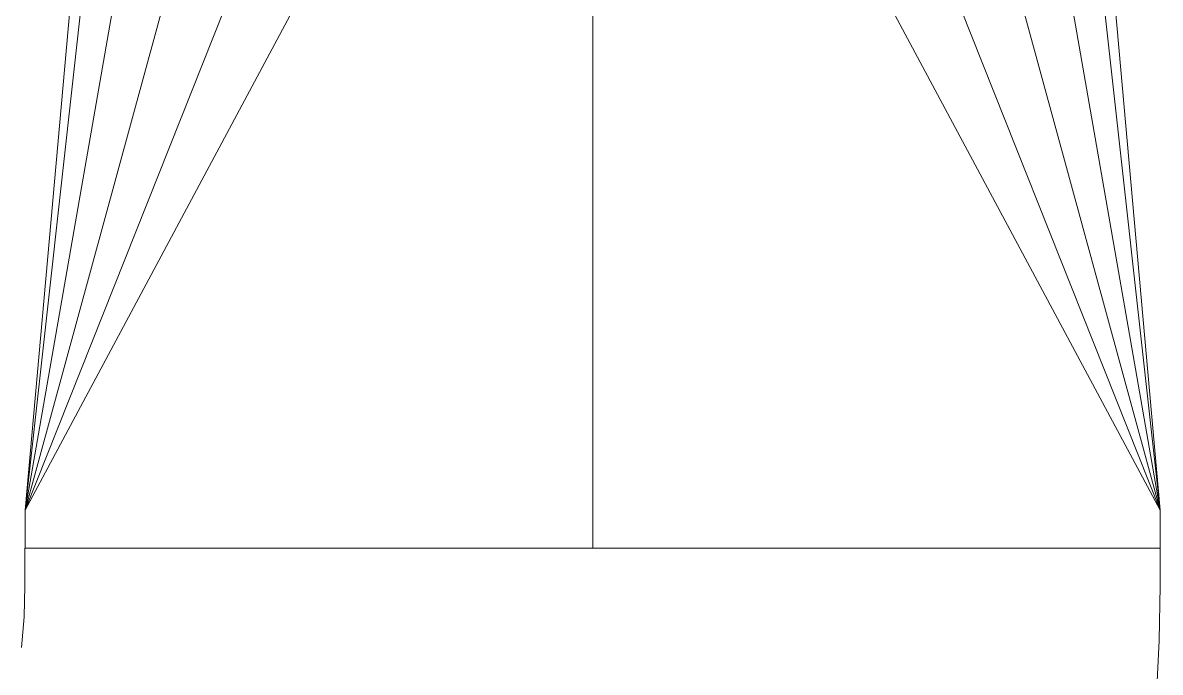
# Model space of a CAD drawing. Extents: x -57174 to 10055, y -18330 to 89882.
# Drawn here: x -30555.4 to -30255, y 73126.9 to 73298.4 of the extents above; entities that cross this region are included whole.
import ezdxf

# ---------------------------------------------------------------- set-up
doc = ezdxf.new("R2010")
doc.units = 0
doc.header["$LTSCALE"] = 50
doc.header["$MEASUREMENT"] = 0
doc.layers.add('SUPPLY', color=6, linetype='CONTINUOUS')

msp = doc.modelspace()

# ---------------------------------------------------------------- linework, layer by layer
at = {"layer": 'SUPPLY', "lineweight": 0}
msp.add_lwpolyline([(-30404.89, 73159.63), (-30404.89, 73459.63)], dxfattribs=at)
at = {"layer": 'SUPPLY', "lineweight": 0, "flags": 128}
for points, elevation in [([(-30505.94, 73449.62), (-30554.8, 73169.66), (-30443.49, 73449.62)], 3548.82), ([(-30523.71, 73449.62), (-30554.8, 73169.66), (-30478.31, 73449.62)], 3548.82), ([(-30280.01, 73449.62), (-30529.8, 73449.62), (-30554.8, 73169.66)], 3548.82), ([(-30404.92, 73449.62), (-30554.8, 73169.66), (-30554.8, 73159.64), (-30255.01, 73159.64)], 3548.82), ([(-30255.01, 73159.64), (-30255.01, 73169.66), (-30404.92, 73449.62)], 3548.82), ([(-30303.86, 73449.62), (-30255.01, 73169.66), (-30366.32, 73449.62)], 3548.82), ([(-30286.1, 73449.62), (-30255.01, 73169.66), (-30331.5, 73449.62)], 3548.82), ([(-30280.01, 73449.62), (-30255.01, 73169.66)], 3548.82), ([(-30554.82, 73159.66), (-30554.82, 73149.66)], 3496.76), ([(-30255.06, 73159.66), (-30554.82, 73159.66)], 3496.76), ([(-30255.06, 73149.66), (-30255.06, 73159.66)], 3496.76), ([(-30555.06, 73141.51), (-30554.82, 73149.66)], 3496.76), ([(-30257.19, 73106.51), (-30256, 73120.88), (-30255.3, 73135.24), (-30255.06, 73149.66)], 3496.76), ([(-30555.06, 73141.51), (-30555.77, 73133.41)], 3496.76)]:
    msp.add_lwpolyline(points, dxfattribs=dict(at, elevation=elevation))

doc.saveas('drawing.dxf')
